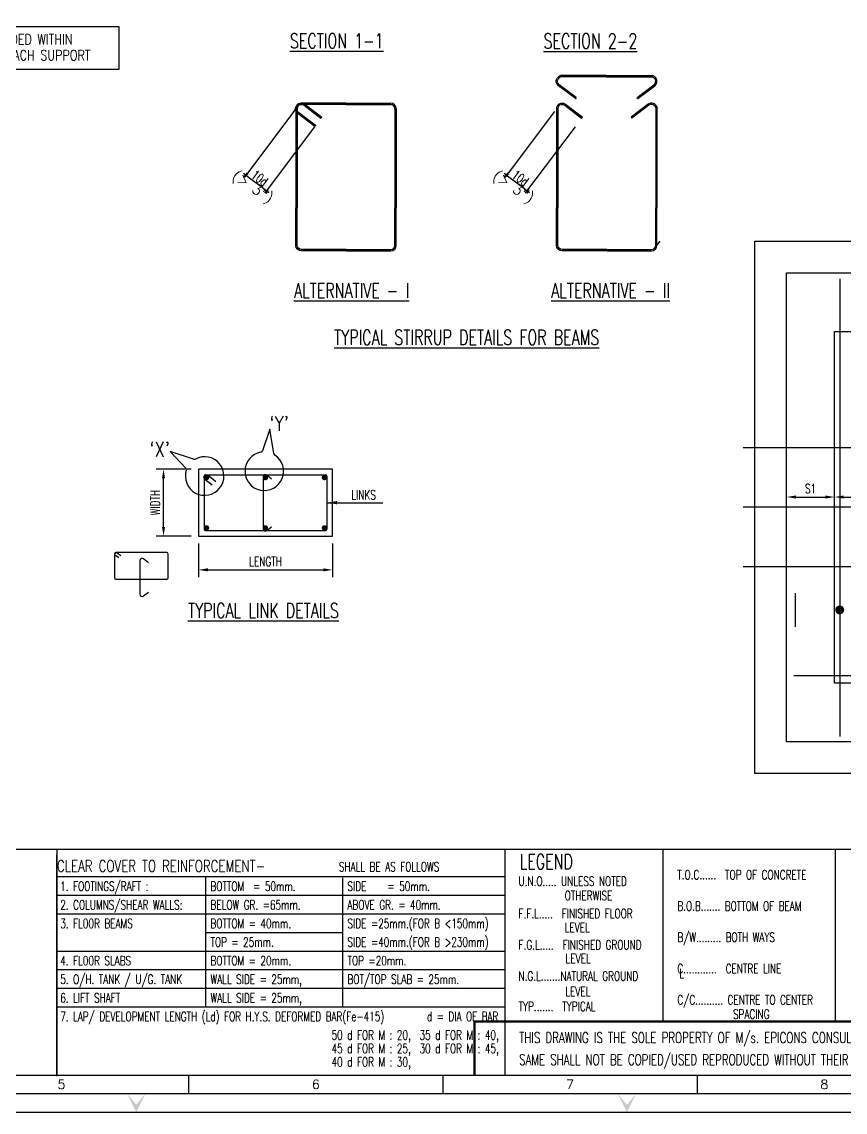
# Model space of a CAD drawing. Extents: x 489124 to 794428, y -356295 to -29813.
# Drawn here: x 551462 to 573594, y -160534 to -131229 of the extents above; entities that cross this region are included whole.
import ezdxf
from ezdxf.enums import TextEntityAlignment as Align
from ezdxf.lldxf.tags import DXFTag

# ---------------------------------------------------------------- set-up
doc = ezdxf.new("R2010")
doc.units = 0
doc.header["$LTSCALE"] = 500
doc.header["$MEASUREMENT"] = 0
doc.layers.get('DEFPOINTS').update_dxf_attribs({"color": 4})
for name, color, linetype in [('BEAM', 4, 'Continuous'), ('CEN', 8, 'CENTER'), ('DIM', 5, 'Continuous'), ('DIM1', 5, 'Continuous'), ('FOOT', 4, 'Continuous'), ('LINK', 2, 'Continuous'), ('MISC', 5, 'Continuous'), ('note t', 2, 'Continuous'), ('notes', 1, 'Continuous'), ('PNA', 10, 'Continuous'), ('STEEL', 6, 'Continuous'), ('TEXT (SHEET)', 4, 'Continuous'), ('TEXT1', 2, 'Continuous'), ('TITLE', 4, 'Continuous'), ('TXT', 4, 'Continuous'), ('TXT1', 2, 'Continuous')]:
    doc.layers.add(name, color=color, linetype=linetype)
doc.layers.add('HEADING-TXT', color=1, linetype='Continuous', lineweight=25)
doc.styles.add('D', font='romand.shx', dxfattribs={"height": 200})
doc.styles.add('ROMAND', font='romand')
doc.styles.add('ROMANS', font='r.shx', dxfattribs={"width": 0.7, "bigfont": 'bigfont.shx'})
doc.styles.add('ROMENT', font='r.shx', dxfattribs={"bigfont": 'bigfont.shx'})
tags = doc.linetypes.add('CENTER', pattern=[2, 1.25, -0.25, 0.25, -0.25]).pattern_tags.tags
tags[10:11] = [DXFTag(74, 4), DXFTag(75, 0), DXFTag(340, '0'), DXFTag(46, 1.0), DXFTag(50, 0.0), DXFTag(44, 0.0), DXFTag(45, 0.0)]
tags[8:9] = [DXFTag(74, 4), DXFTag(75, 0), DXFTag(340, '0'), DXFTag(46, 1.0), DXFTag(50, 0.0), DXFTag(44, 0.0), DXFTag(45, 0.0)]
tags[6:7] = [DXFTag(74, 4), DXFTag(75, 0), DXFTag(340, '0'), DXFTag(46, 1.0), DXFTag(50, 0.0), DXFTag(44, 0.0), DXFTag(45, 0.0)]
tags[4:5] = [DXFTag(74, 4), DXFTag(75, 0), DXFTag(340, '0'), DXFTag(46, 1.0), DXFTag(50, 0.0), DXFTag(44, 0.0), DXFTag(45, 0.0)]
tags = doc.linetypes.add('HIDDEN', pattern=[0.375, 0.25, -0.125]).pattern_tags.tags
tags[6:7] = [DXFTag(74, 4), DXFTag(75, 0), DXFTag(340, '0'), DXFTag(46, 1.0), DXFTag(50, 0.0), DXFTag(44, 0.0), DXFTag(45, 0.0)]
tags[4:5] = [DXFTag(74, 4), DXFTag(75, 0), DXFTag(340, '0'), DXFTag(46, 1.0), DXFTag(50, 0.0), DXFTag(44, 0.0), DXFTag(45, 0.0)]
doc.dimstyles.new('Copy of INT2TIMES', dxfattribs={"dimtxt": 300, "dimasz": 275, "dimexe": 75, "dimexo": 75, "dimgap": 40, "dimtad": 1, "dimdec": 0, "dimlfac": 0.5, "dimrnd": 5, "dimzin": 0, "dimdsep": 46, "dimtxsty": 'ROMANS', "dimcen": -1, "dimclrd": 5, "dimclre": 5, "dimclrt": 4, "dimadec": 0, "dimazin": 0, "dimtfac": 1, "dimtdec": 0, "dimtix": 1, "dimtofl": 0, "dimtmove": 2, "dimatfit": 3, "dimfxl": 0, "dimtolj": 1, "dimtzin": 0, "dimarcsym": 0})
doc.dimstyles.new('dim25', dxfattribs={"dimtxt": 250, "dimasz": 250, "dimexe": 200, "dimexo": 200, "dimgap": 100, "dimtad": 1, "dimdec": 0, "dimlfac": 0.25, "dimzin": 0, "dimdsep": 46, "dimtxsty": 'ROMANS', "dimcen": 0, "dimclrd": 5, "dimclre": 5, "dimclrt": 4, "dimadec": 0, "dimazin": 0, "dimtfac": 1, "dimtdec": 0, "dimtix": 1, "dimtofl": 0, "dimtmove": 2, "dimatfit": 3, "dimfxl": 0, "dimtolj": 1, "dimtzin": 0, "dimlwd": -1, "dimlwe": -1, "dimarcsym": 0})
doc.dimstyles.new('INT25', dxfattribs={"dimtxt": 250, "dimasz": 80, "dimexe": 60, "dimexo": 60, "dimgap": 40, "dimtad": 1, "dimdec": 0, "dimlfac": 0.25, "dimzin": 0, "dimdsep": 46, "dimtxsty": 'ROMANS', "dimblk": 'DIMTICK', "dimblk1": 'DIMTICK', "dimblk2": 'DIMTICK', "dimsah": 1, "dimcen": -0.25, "dimclrd": 7, "dimclre": 7, "dimclrt": 4, "dimadec": 0, "dimazin": 0, "dimtfac": 1, "dimtdec": 0, "dimtix": 1, "dimtofl": 0, "dimtmove": 2, "dimatfit": 3, "dimldrblk": 'DIMTICK', "dimfxl": 0, "dimtolj": 1, "dimtzin": 0, "dimarcsym": 0})

# ---------------------------------------------------------------- blocks, each defined once
blk = doc.blocks.new('*D235')
at = {"layer": 'DEFPOINTS', "color": 0}
for p in [(573307, -144000), (572019, -144277), (573307, -144277)]:
    blk.add_point(p, dxfattribs=at)
at = {"layer": 'DIM', "color": 5}
for p, q in [((572019, -144077), (572019, -143800)), ((573307, -144077), (573307, -143800)), ((572269, -144000), (573057, -144000))]:
    blk.add_line(p, q, dxfattribs=at)
for points in [[(572269, -143959), (572269, -144042), (572019, -144000)], [(573057, -143959), (573057, -144042), (573307, -144000)]]:
    blk.add_solid(points, dxfattribs=at)
at = {"layer": 'DIM', "color": 4, "insert": (572663, -143775), "char_height": 250, "attachment_point": 5, "style": 'ROMANS'}
blk.add_mtext('\\A1;S1', dxfattribs=at)
blk = doc.blocks.new('*D236')
at = {"layer": 'DEFPOINTS', "color": 0}
for p in [(574594, -144000), (573307, -144277), (574594, -144277)]:
    blk.add_point(p, dxfattribs=at)
at = {"layer": 'DIM', "color": 5}
for p, q in [((573307, -144077), (573307, -143800)), ((574594, -144077), (574594, -143800)), ((573557, -144000), (574344, -144000))]:
    blk.add_line(p, q, dxfattribs=at)
for points in [[(573557, -143959), (573557, -144042), (573307, -144000)], [(574344, -143959), (574344, -144042), (574594, -144000)]]:
    blk.add_solid(points, dxfattribs=at)
at = {"layer": 'DIM', "color": 4, "insert": (573950, -143775), "char_height": 250, "attachment_point": 5, "style": 'ROMANS'}
blk.add_mtext('\\A1;S2', dxfattribs=at)
blk = doc.blocks.new('FOLDER')
at = {"layer": 'PNA'}
for points in [[(-1250, 2500), (0, 0), (0, 1000)], [(1250, 2500), (0, 0), (0, 1000)]]:
    blk.add_solid(points, dxfattribs=at)
blk = doc.blocks.new('A1')
at = {"color": 1}
blk.add_line((81794, 6959), (1969, 6959), dxfattribs=at)
at = {"flags": 128}
blk.add_lwpolyline([(0, 0), (82779, 0), (82779, 58231), (0, 58231)], close=True, dxfattribs=at)
at = {"color": 1, "const_width": 56.6}
blk.add_lwpolyline([(42226, 985), (42226, 2401), (58867, 2401)], dxfattribs=at)
at = {"layer": 'PNA'}
for p, q in [((34655, 984), (34655, 492)), ((41389, 984), (41389, 492)), ((48124, 984), (48124, 492))]:
    blk.add_line(p, q, dxfattribs=at)
at = {"layer": 'PNA', "color": 1}
for points in [[(984, 492), (82287, 492), (82287, 57739), (984, 57739)], [(1969, 984), (81794, 984), (81794, 57247), (1969, 57247)]]:
    blk.add_lwpolyline(points, close=True, dxfattribs=at)
at = {"layer": 'PNA', "xscale": 0.1968578388914466, "yscale": 0.1968578388914466, "zscale": 0.1968578388914466}
for p in [(33269, 0), (46262, 0)]:
    blk.add_blockref('FOLDER', p, dxfattribs=at)
at = {"layer": 'PNA', "style": 'ROMANS'}
for s, p in [('5', (31289, 738)), ('6', (38023, 738)), ('7', (44757, 738)), ('8', (51491, 738))]:
    blk.add_text(s, height=246, dxfattribs=at).set_placement(p, align=Align.MIDDLE)
at = {"layer": 'TEXT (SHEET)', "color": 4, "style": 'ROMANS', "width": 0.7}
for s, p in [('THIS DRAWING IS THE SOLE PROPERTY OF M/s. EPICONS CONSULTANTS PVT. LTD. AND', (43408, 1833)), ('SAME SHALL NOT BE COPIED/USED REPRODUCED WITHOUT THEIR WRITTEN PERMISSION.', (43408, 1247))]:
    blk.add_text(s, height=283.16, dxfattribs=at).set_placement(p)
blk = doc.blocks.new('DIMTICK')
for p, q in [((-1, 0), (1, 0)), ((0, 1), (0, -1))]:
    blk.add_line(p, q)
at = {"color": 2, "const_width": 0.1}
blk.add_lwpolyline([(0.71, 0.71), (-0.71, -0.71)], dxfattribs=at)
blk = doc.blocks.new('*D302')
at = {"layer": 'DEFPOINTS', "color": 0}
for p in [(558811, -133590), (559365, -134008), (557481, -135352)]:
    blk.add_point(p, dxfattribs=at)
at = {"layer": 'DIM', "color": 7, "lineweight": -2}
for p, q in [((558775, -133638), (557445, -135400)), ((559329, -134056), (557999, -135818)), ((557971, -135722), (557545, -135400))]:
    blk.add_line(p, q, dxfattribs=at)
at = {"layer": 'DIM', "color": 7, "lineweight": -2, "xscale": 80, "yscale": 80, "zscale": 80}
for p, rotation in [((557481, -135352), 142.943955841153), ((558035, -135770), 322.943955841153)]:
    blk.add_blockref('DIMTICK', p, dxfattribs=dict(at, rotation=rotation))
at = {"layer": 'DIM', "color": 4, "insert": (557857, -135429), "char_height": 250, "attachment_point": 5, "rotation": 322.944, "style": 'ROMANS'}
blk.add_mtext('\\A1;10d', dxfattribs=at)
blk = doc.blocks.new('*D304')
at = {"layer": 'DEFPOINTS', "color": 0}
for p in [(565818, -133590), (566372, -134008), (564488, -135352)]:
    blk.add_point(p, dxfattribs=at)
at = {"layer": 'DIM', "color": 7, "lineweight": -2}
for p, q in [((565782, -133638), (564452, -135400)), ((566335, -134056), (565005, -135818)), ((564978, -135722), (564552, -135400))]:
    blk.add_line(p, q, dxfattribs=at)
at = {"layer": 'DIM', "color": 7, "lineweight": -2, "xscale": 80, "yscale": 80, "zscale": 80}
for p, rotation in [((564488, -135352), 142.943955841153), ((565042, -135770), 322.943955841153)]:
    blk.add_blockref('DIMTICK', p, dxfattribs=dict(at, rotation=rotation))
at = {"layer": 'DIM', "color": 4, "insert": (564864, -135429), "char_height": 250, "attachment_point": 5, "rotation": 322.944, "style": 'ROMANS'}
blk.add_mtext('\\A1;10d', dxfattribs=at)
blk = doc.blocks.new('*D272')
at = {"layer": 'DEFPOINTS', "color": 0}
for p in [(555271, -143252), (556213, -143252), (556213, -145052)]:
    blk.add_point(p, dxfattribs=at)
at = {"layer": 'DIM', "color": 5}
for p, q in [((556013, -143252), (555071, -143252)), ((555271, -144802), (555271, -143502)), ((556013, -145052), (555071, -145052))]:
    blk.add_line(p, q, dxfattribs=at)
for points in [[(555230, -143502), (555313, -143502), (555271, -143252)], [(555230, -144802), (555313, -144802), (555271, -145052)]]:
    blk.add_solid(points, dxfattribs=at)
at = {"layer": 'DIM', "color": 4, "insert": (555046, -144152), "char_height": 250, "attachment_point": 5, "rotation": 90, "style": 'ROMANS'}
blk.add_mtext('\\A1;WIDTH', dxfattribs=at)
blk = doc.blocks.new('*D273')
at = {"layer": 'DEFPOINTS', "color": 0}
for p in [(556213, -145052), (559813, -145052), (559813, -145958)]:
    blk.add_point(p, dxfattribs=at)
at = {"layer": 'DIM', "color": 5}
for p, q in [((556213, -145252), (556213, -146158)), ((559813, -145252), (559813, -146158)), ((556463, -145958), (559563, -145958))]:
    blk.add_line(p, q, dxfattribs=at)
for points in [[(556463, -145916), (556463, -145999), (556213, -145958)], [(559563, -145916), (559563, -145999), (559813, -145958)]]:
    blk.add_solid(points, dxfattribs=at)
at = {"layer": 'DIM', "color": 4, "insert": (558013, -145733), "char_height": 250, "attachment_point": 5, "style": 'ROMANS'}
blk.add_mtext('\\A1;LENGTH', dxfattribs=at)

msp = doc.modelspace()

# ---------------------------------------------------------------- linework, layer by layer
msp.add_line((572254.089, -147486.371), (572254.089, -146584.033))
at = {"layer": 'BEAM'}
msp.add_lwpolyline([(559812.5, -143252.5), (556212.5, -143252.5), (556212.5, -145052.5), (559812.5, -145052.5)], close=True, dxfattribs=at)
msp.add_lwpolyline([(553993.598, -146212.179), (555356.157, -146212.179, 0.414213562), (555396.157, -146172.179), (555396.157, -145532.179, 0.414213562), (555356.157, -145492.179), (553993.598, -145492.179, 0.414213562), (553953.598, -145532.179), (553953.598, -146172.179, 0.414213562)], format="xyb", close=True, dxfattribs=at)
for points in [[(554066.426, -145638.365), (553977.393, -145571.003, -1), (554028.527, -145503.418), (554119.513, -145572.257)], [(554865.338, -145768.407), (554734.588, -145663.372, 0.62958674), (554637.011, -145710.148), (554637.011, -146613.573, 0.62958674), (554734.588, -146660.349), (554865.338, -146555.314)]]:
    msp.add_lwpolyline(points, format="xyb", dxfattribs=at)
at = {"layer": 'CEN'}
for p, q in [((584322.483, -142676.704), (570853.848, -142676.704)), ((584322.483, -144276.704), (570853.848, -144276.704)), ((584322.483, -145876.704), (570853.848, -145876.704))]:
    msp.add_line(p, q, dxfattribs=at)
at = {"layer": 'DIM'}
for p, q in [((558753.613, -133666.709), (558896.606, -133477.337)), ((568610.072, -137127.093), (568467.079, -137316.465)), ((558127.697, -142178.308), (557927.62, -142758.516)), ((558240.143, -142834.274), (558127.697, -142178.308)), ((556081.291, -142983.702), (555449.83, -142773.483)), ((555449.83, -142773.483), (555867.093, -143223.554))]:
    msp.add_line(p, q, dxfattribs=at)
msp.add_lwpolyline([(582706.318, -147035.202, 0, 210.546, 0), (582255.149, -147035.202, 0, 0, 0), (582706.318, -147035.202, 0, 0, 0), (572705.258, -147035.202, 210.546, 0, 0), (572254.089, -147035.202, 210.546, 0, 0)], format="xyseb", dxfattribs=at)
for centre, radius, start, end in [((556376.169, -143435.87), 519.063, 162.769959, 118.4573682), ((556100.243, -142926.774), 60, 251.5869007, 298.4573682), ((557980.497, -143307.552), 519.063, 100.9101662, 56.5975754), ((557870.898, -142738.956), 60, 280.9101662, 340.9739315), ((558299.28, -142824.136), 60, 189.727108, 236.5975754)]:
    msp.add_arc(centre, radius, start, end, dxfattribs=at)
at = {"layer": 'DIM1', "color": 7}
msp.add_line((552403.386, -159561.562), (552403.386, -153612.532), dxfattribs=at)
at = {"layer": 'DIM1', "elevation": 0}
msp.add_lwpolyline([(545282.001, -131353.408), (554071.742, -131353.408), (554071.742, -132514.391), (545282.001, -132514.391)], close=True, dxfattribs=at)
at = {"layer": 'DIM1', "const_width": 75}
for points in [[(556388.183, -143474.051, 1), (556463.183, -143474.051, 1)], [(557970.526, -143474.051, 1), (558045.526, -143474.051, 1)], [(559560.9, -143474.051, 1), (559635.9, -143474.051, 1)], [(556388.183, -144832.042, -1), (556463.183, -144832.042, -1)], [(557970.526, -144832.042, -1), (558045.526, -144832.042, -1)], [(559560.9, -144832.042, -1), (559635.9, -144832.042, -1)]]:
    msp.add_lwpolyline(points, format="xyb", close=True, dxfattribs=at)
at = {"layer": 'FOOT', "linetype": 'HIDDEN', "ltscale": 5}
msp.add_lwpolyline([(571161.074, -137124.496), (583755.95, -137124.496), (583755.95, -151428.912), (571161.074, -151428.912)], close=True, dxfattribs=at)
at = {"layer": 'FOOT', "linetype": 'Continuous'}
for points in [[(572019.004, -137976.704), (582898.02, -137976.704), (582898.02, -150576.704), (572019.004, -150576.704)], [(573306.578, -139550.704), (581610.446, -139550.704), (581610.446, -149002.704), (573306.578, -149002.704)]]:
    msp.add_lwpolyline(points, close=True, dxfattribs=at)
at = {"layer": 'LINK'}
for p, q in [((566368.043, -133268.755), (566346.952, -133296.687)), ((567995.338, -133268.755), (568016.429, -133296.687)), ((559523.273, -133787.719), (559502.182, -133815.65)), ((566530.121, -133787.719), (566509.03, -133815.65)), ((567840.412, -133787.719), (567861.503, -133815.65)), ((559364.771, -134008.389), (559343.68, -134036.321))]:
    msp.add_line(p, q, dxfattribs=at)
at = {"layer": 'LINK', "elevation": 0}
for points in [[(566342.386, -133292.936), (565887.915, -132949.778, -0.391379955), (565851.167, -132744.451, -0.391379955)], [(567181.691, -132669.899), (565979.074, -132669.899, 0.270159719), (565851.167, -132744.451, 0.270159719)], [(567181.691, -132704.899), (565979.074, -132704.899, 0.284887278), (565878.749, -132767.111, 0.284887278)], [(567181.691, -132669.899), (568384.307, -132669.899, -0.270159719), (568512.215, -132744.451, -0.270159719)], [(567181.691, -132704.899), (568384.307, -132704.899, -0.284887278), (568484.632, -132767.111, -0.284887278)], [(568020.995, -133292.936), (568475.466, -132949.778, 0.391379955), (568512.215, -132744.451, 0.391379955)], [(566363.477, -133265.004), (565909.019, -132921.856, -0.381213026), (565878.46, -132766.873, -0.381213026)], [(567999.904, -133265.004), (568454.363, -132921.856, 0.381213026), (568484.922, -132766.873, 0.381213026)], [(559335.539, -134039.36), (558881.068, -133696.203, -0.391379955), (558844.319, -133490.876, -0.391379955)], [(558853.779, -133474.561, 0.148969914), (558828.802, -133556.533), (558828.802, -136224.168)], [(560174.843, -133416.324), (558972.227, -133416.324, 0.270159719), (558844.319, -133490.876, 0.270159719)], [(558853.779, -133474.561, -0.414213562), (559069.012, -133444.711), (559523.273, -133787.719)], [(559356.63, -134011.428), (558902.171, -133668.28, -0.381213026), (558871.612, -133513.298, -0.381213026)], [(558883.787, -133492.68, 0.152834704), (558863.802, -133556.533), (558863.802, -136224.168)], [(560174.843, -133451.324), (558972.227, -133451.324, 0.284887278), (558871.901, -133513.535, 0.284887278)], [(558883.954, -133492.781, -0.40520968), (559047.909, -133472.633), (559502.182, -133815.65)], [(565860.627, -133474.561, 0.148969914), (565835.65, -133556.533), (565835.65, -136224.168)], [(565860.627, -133474.561, -0.414213562), (566075.859, -133444.711), (566530.121, -133787.719)], [(565890.634, -133492.68, 0.152834704), (565870.65, -133556.533), (565870.65, -136224.168)], [(565890.801, -133492.781, -0.40520968), (566054.756, -133472.633), (566509.03, -133815.65)], [(568509.906, -133474.561, 0.414213562), (568294.673, -133444.711), (567840.412, -133787.719)], [(568479.731, -133492.781, 0.40520968), (568315.777, -133472.633), (567861.503, -133815.65)], [(568479.898, -133492.68, -0.152834704), (568499.883, -133556.533), (568499.883, -136224.168)], [(568509.906, -133474.561, -0.148969914), (568534.883, -133556.533), (568534.883, -136224.168)], [(560178.419, -137384.269), (558975.802, -137384.269, -0.414213562), (558828.802, -137237.269), (558828.802, -136224.168)], [(560178.419, -137349.269), (558975.802, -137349.269, -0.414213562), (558863.802, -137237.269), (558863.802, -136224.168)], [(560178.419, -137384.269), (561381.035, -137384.269, 0.414213562), (561528.035, -137237.269), (561528.035, -136224.168)], [(560178.419, -137349.269), (561381.035, -137349.269, 0.414213562), (561493.035, -137237.269), (561493.035, -136224.168)], [(567185.266, -137384.269), (565982.65, -137384.269, -0.414213562), (565835.65, -137237.269), (565835.65, -136224.168)], [(567185.266, -137349.269), (565982.65, -137349.269, -0.414213562), (565870.65, -137237.269), (565870.65, -136224.168)], [(567185.266, -137384.269), (568387.883, -137384.269, 0.414213562), (568534.883, -137237.269), (568534.883, -136224.168)], [(567185.266, -137349.269), (568387.883, -137349.269, 0.414213562), (568499.883, -137237.269), (568499.883, -136224.168)]]:
    msp.add_lwpolyline(points, format="xyb", dxfattribs=at)
for points in [[(560174.843, -133416.324), (561377.46, -133416.324)], [(560174.843, -133451.324), (561377.46, -133451.324)], [(561493.035, -133556.533), (561493.035, -136224.168)], [(561528.035, -133556.533), (561528.035, -136224.168)]]:
    msp.add_lwpolyline(points, dxfattribs=at)
at = {"layer": 'LINK'}
for centre, radius, start, end in [((561378.932, -133565.701), 149.385, 3.5184285, 90.5648021), ((561378.918, -133565.808), 114.493, 4.6462872, 90.7298608)]:
    msp.add_arc(centre, radius, start, end, dxfattribs=at)
at = {"layer": 'MISC', "const_width": 120.312}
msp.add_lwpolyline([(573386.541, -147035.202, 1), (573506.853, -147035.202, 1)], format="xyb", close=True, dxfattribs=at)
at = {"layer": 'STEEL'}
for p, q in [((573446.697, -138133.874), (573446.697, -150436.007)), ((556362.5, -143442.5), (556362.5, -144862.5)), ((556402.5, -143402.5), (559622.5, -143402.5)), ((559662.5, -143442.5), (559662.5, -144862.5)), ((556402.5, -144902.5), (559622.5, -144902.5)), ((572212.652, -148800.803), (582626.08, -148800.803))]:
    msp.add_line(p, q, dxfattribs=at)
for points in [[(556574.993, -143686.17), (556381.248, -143525.458, -1), (556472.333, -143415.652), (556674.713, -143583.528)], [(558176.338, -143518.407), (558045.588, -143413.372, 0.62958674), (557948.011, -143460.148), (557948.011, -144857.573, 0.62958674), (558045.588, -144904.349), (558176.338, -144799.314)]]:
    msp.add_lwpolyline(points, format="xyb", dxfattribs=at)
for centre, start, end in [((556402.5, -143442.5), 90, 180), ((559622.5, -143442.5), 0, 90), ((556402.5, -144862.5), 180, 270), ((559622.5, -144862.5), 270, 0)]:
    msp.add_arc(centre, 40, start, end, dxfattribs=at)
at = {"layer": 'TEXT1', "color": 5}
for p, q in [((564457.933, -154711.422), (552403.386, -154711.422)), ((564457.933, -155211.422), (552403.386, -155211.422)), ((564457.933, -155211.422), (552403.386, -155211.422)), ((560088.227, -155711.422), (556405.942, -155711.422)), ((564457.933, -156211.422), (552403.386, -156211.422)), ((564457.933, -156711.422), (552403.386, -156711.422)), ((564457.933, -156711.422), (552403.386, -156711.422)), ((564457.933, -157211.422), (552403.386, -157211.422)), ((564457.933, -157711.422), (552403.386, -157711.422))]:
    msp.add_line(p, q, dxfattribs=at)
at = {"layer": 'TITLE', "color": 0}
for p, q in [((568699, -158096.958), (568699, -153469.821)), ((573335.5, -158096.958), (573335.5, -153469.821)), ((564457.933, -154211.422), (552403.386, -154211.422)), ((556405.942, -157711.422), (556405.942, -154211.422)), ((560088.227, -157711.422), (560088.227, -154233.158)), ((552403.386, -159561.562), (552403.386, -154524.659))]:
    msp.add_line(p, q, dxfattribs=at)
msp.add_lwpolyline([(564457.933, -153469.821), (552403.386, -153469.821), (552403.386, -159536.106), (564457.933, -159534.02)], close=True, dxfattribs=at)

# ---------------------------------------------------------------- block references
at = {"xscale": 1.01500000001397, "yscale": 1.01500000001397, "zscale": 1.01500000001397}
msp.add_blockref('A1', (520770.925, -160533.5), dxfattribs=at)

# ---------------------------------------------------------------- texts
at = {"layer": 'HEADING-TXT', "color": 6, "style": 'ROMANS', "width": 0.7}
for s, p in [('%%USECTION 1-1', (558668.086, -131941.57)), ('%%USECTION 2-2', (565486.846, -131943.689)), ('LEGEND', (564844.5, -154000.204))]:
    msp.add_text(s, height=400, dxfattribs=at).set_placement(p)
for s, p in [('%%UALTERNATIVE - I', (560325.922, -138449.621)), ('%%UALTERNATIVE - II', (567286.752, -138449.621))]:
    msp.add_text(s, height=400, dxfattribs=at).set_placement(p, align=Align.MIDDLE)
for s, p in [('%%UTYPICAL STIRRUP DETAILS FOR BEAMS', (563418.909, -139909.167)), ('%%UTYPICAL LINK DETAILS', (557956.063, -147250.422))]:
    msp.add_text(s, height=400, dxfattribs=at).set_placement(p, align=Align.CENTER)
at = {"layer": 'note t', "style": 'D', "width": 0.75}
msp.add_text(' CLEAR COVER TO REINFORCEMENT- ', height=310.425, dxfattribs=at).set_placement((552248.071, -154072.717))
at = {"layer": 'notes', "color": 4, "style": 'ROMANS', "width": 0.7}
for s, p in [('SHALL BE AS FOLLOWS', (559983.677, -154062.073)), ('T.O.C......  TOP OF CONCRETE', (569082.165, -154277.072)), ('U.N.O..... UNLESS NOTED', (564813.665, -154453.572)), ('OTHERWISE', (566054.558, -154837.635)), ('B.O.B....... BOTTOM OF BEAM', (569082.165, -155117.572)), ('F.F.L.....  FINISHED FLOOR', (564813.665, -155320.572)), ('LEVEL', (566054.831, -155698.143)), ('B/W......... BOTH WAYS', (569082.165, -155958.072)), ('F.G.L.....  FINISHED GROUND', (564813.665, -156161.072)), ('LEVEL', (566077.331, -156526.754)), ('N.G.L.......NATURAL GROUND', (564813.665, -157001.572)), ('C............  CENTRE LINE', (569082.165, -156798.572)), ('L', (569141.331, -156932.303)), ('LEVEL', (566069.541, -157413.996)), ('C/C.......... CENTRE TO CENTER', (569082.165, -157639.072)), ('TYP.......  TYPICAL', (564813.665, -157813.972)), ('SPACING', (570577.514, -158023.63))]:
    msp.add_text(s, height=250, dxfattribs=at).set_placement(p)
for s, p in [('1. FOOTINGS/RAFT :', (552495.386, -154461.422)), ('BOTTOM  = 50mm.', (556533.386, -154461.422)), ('SIDE    = 50mm.', (560215.672, -154461.422)), ('2. COLUMNS/SHEAR WALLS:', (552495.386, -154961.422)), ('BELOW GR. =65mm.', (556533.386, -154961.422)), ('ABOVE GR. = 40mm.', (560215.672, -154961.422)), ('SIDE =25mm.(FOR B <150mm)', (560215.672, -155461.422)), ('3. FL00R BEAMS ', (552495.386, -155461.422)), ('BOTTOM = 40mm.', (556533.386, -155461.422)), ('TOP = 25mm.', (556533.386, -155961.422)), ('SIDE =40mm.(FOR B >230mm)', (560215.672, -155961.422)), ('4. FL00R SLABS ', (552495.386, -156461.422)), ('BOTTOM = 20mm.', (556533.386, -156461.422)), ('TOP =20mm.', (560215.672, -156461.422)), ('5. O/H. TANK / U/G. TANK', (552495.386, -156961.422)), ('WALL SIDE = 25mm,', (556533.386, -156961.422)), ('BOT/TOP SLAB = 25mm.', (560215.672, -156961.422)), ('6. LIFT SHAFT', (552495.386, -157461.422)), ('WALL SIDE = 25mm,', (556533.386, -157461.422)), ('7. LAP/ DEVELOPMENT LENGTH (Ld) FOR H.Y.S. DEFORMED BAR(Fe-415)   d = DIA OF BAR', (552495.386, -157961.422)), ('50 d FOR M : 20,', (559787.886, -158460.382)), ('35 d FOR M : 40,', (562152.886, -158460.382)), ('45 d FOR M : 25,', (559787.886, -158821.382)), ('30 d FOR M : 45,', (562152.886, -158821.382)), ('40 d FOR M : 30,', (559787.886, -159182.382))]:
    msp.add_text(s, height=250, dxfattribs=at).set_placement(p, align=Align.MIDDLE_LEFT)
at = {"layer": 'TXT', "linetype": 'ByBlock', "style": 'ROMANS', "width": 0.8}
for s, p in [('LAP SPLICES SHALL NOT BE PROVIDED WITHIN', (549416.344, -131698.988)), ('DISTANCE OF 2D FROM FACE OF EACH SUPPORT', (549715.266, -132127.746))]:
    msp.add_text(s, height=275, dxfattribs=at).set_placement(p, align=Align.MIDDLE)
at = {"layer": 'TXT', "linetype": 'ByBlock', "style": 'ROMANS'}
for p in [(557664.092, -135676.163), (564670.939, -135676.163)]:
    msp.add_text('(> 3")', height=275, rotation=325.7906324, dxfattribs=at).set_placement(p, align=Align.MIDDLE)
at = {"layer": 'TXT', "style": 'ROMENT', "width": 0.7}
msp.add_text('LINKS', height=250, dxfattribs=at).set_placement((560648.263, -143941.087), align=Align.MIDDLE)
at = {"layer": 'TXT1', "style": 'ROMAND', "width": 0.8}
for s, p in [("`Y'", (558377.424, -142225.455)), ("`X'", (555167.21, -142918.356))]:
    msp.add_text(s, height=400, dxfattribs=at).set_placement(p, align=Align.CENTER)

# ---------------------------------------------------------------- dimensions: what is measured, and where the dimension line sits
at = {"layer": 'DIM'}
for p1, p2, picture, middle in [((559364.771, -134008.389), (558811.225, -133590.412), '*D302', (557857.411, -135429.126)), ((566371.619, -134008.389), (565818.072, -133590.412), '*D304', (564864.258, -135429.126))]:
    dim = msp.add_aligned_dim(p1=p1, p2=p2, distance=2207.143, text='10d', dimstyle='INT25', dxfattribs=at)
    dim.commit()
    dim.dimension.update_dxf_attribs({"geometry": picture, "text_midpoint": middle})
for base, p2, angle, text, picture, middle in [((555271.207, -143252.5), (556212.5, -143252.5), 90, 'WIDTH', '*D272', (555046.207, -144152.5)), ((559812.5, -145957.825), (559812.5, -145052.5), 180, 'LENGTH', '*D273', (558012.5, -145732.825))]:
    dim = msp.add_linear_dim(base=base, p1=(556212.5, -145052.5), p2=p2, angle=angle, text=text, dimstyle='dim25', dxfattribs=at)
    dim.commit()
    dim.dimension.update_dxf_attribs({"geometry": picture, "text_midpoint": middle})
for base, p1, p2, text, picture, middle in [((573306.578, -144000.246), (572019.004, -144276.704), (573306.578, -144276.704), 'S1', '*D235', (572662.791, -143775.246)), ((574594.151, -144000.246), (573306.578, -144276.704), (574594.151, -144276.704), 'S2', '*D236', (573950.364, -143775.246))]:
    dim = msp.add_linear_dim(base=base, p1=p1, p2=p2, text=text, dimstyle='dim25', dxfattribs=at)
    dim.commit()
    dim.dimension.update_dxf_attribs({"geometry": picture, "text_midpoint": middle})

# ---------------------------------------------------------------- leaders
at = {"layer": 'DIM', "ltscale": 2}
msp.add_leader([(559662.5, -144152.5), (561164.446, -144152.5)], dimstyle='Copy of INT2TIMES', dxfattribs=at)

doc.saveas('drawing.dxf')
